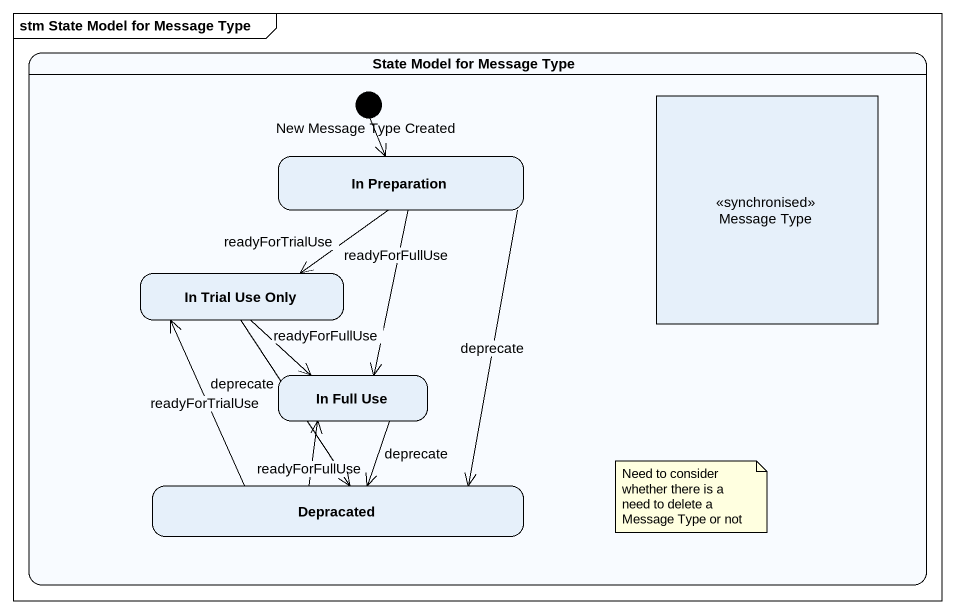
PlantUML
@startuml
mainframe stm State Model for Message Type
hide empty description
state "State Model for Message Type" as State_Model_for_Message_Type {
  state "New Message Type Created" as New_Message_Type_Created <<start>>
  state "Message Type" as Message_Type <<synchronised>>
  state "In Preparation" as In_Preparation
  state "In Trial Use Only" as In_Trial_Use_Only
  state "In Full Use" as In_Full_Use
  state Depracated
}
New_Message_Type_Created --> In_Preparation
In_Preparation --> In_Trial_Use_Only : readyForTrialUse
In_Preparation --> In_Full_Use : readyForFullUse
In_Preparation --> Depracated : deprecate
In_Trial_Use_Only --> In_Full_Use : readyForFullUse
In_Trial_Use_Only --> Depracated : deprecate
In_Full_Use --> Depracated : deprecate
Depracated -up-> In_Trial_Use_Only : readyForTrialUse
Depracated -up-> In_Full_Use : readyForFullUse
note as N1
  Need to consider whether there is a need to delete a Message Type or not
end note
@enduml
